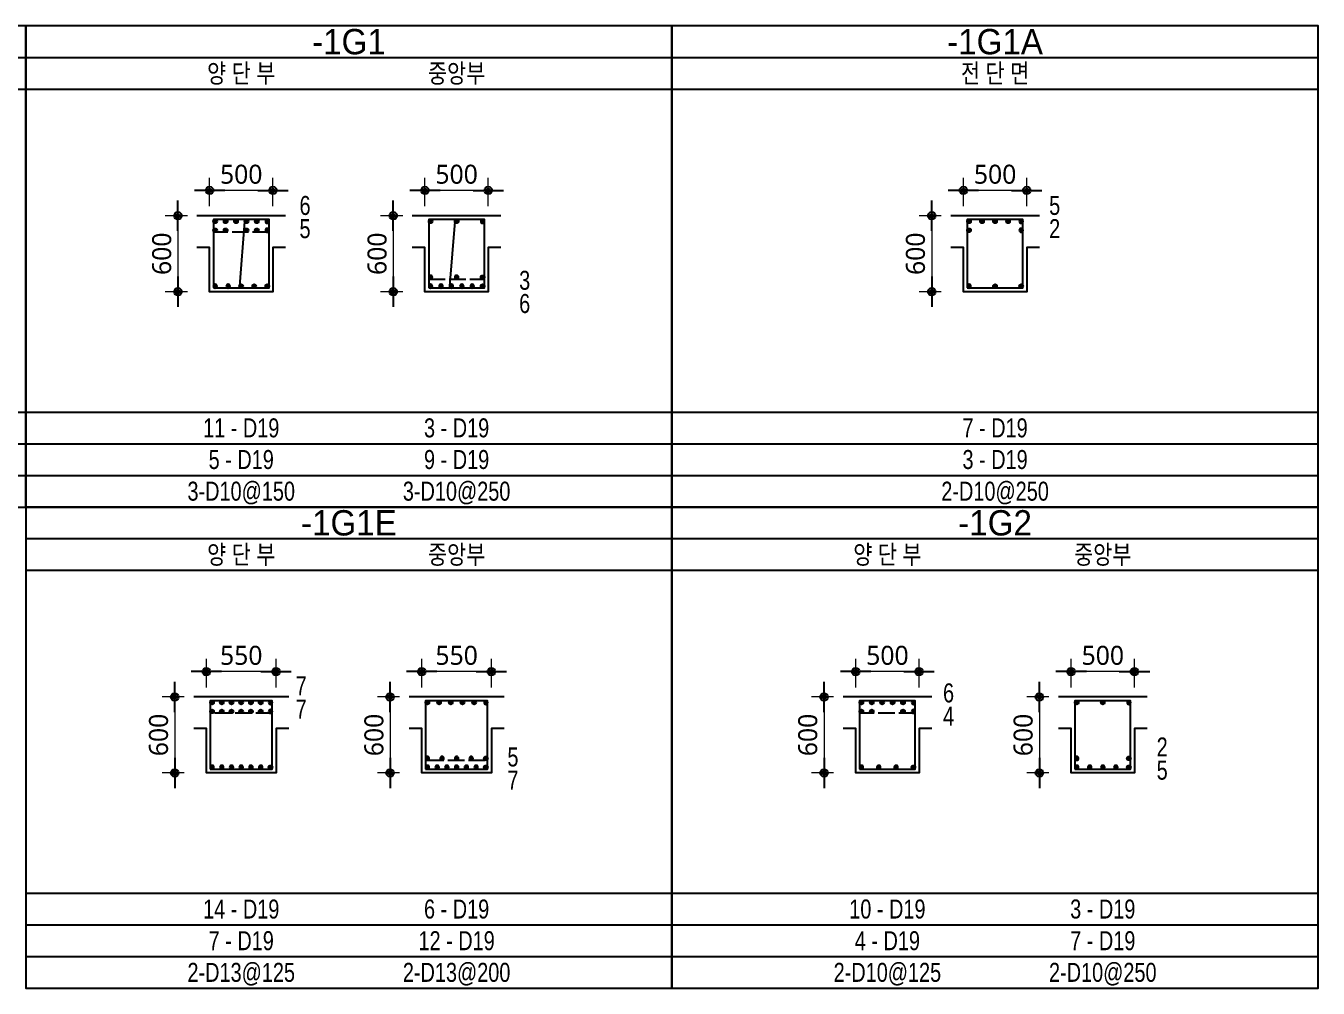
# Model space of a CAD drawing. Header units: millimetres. Extents: x 350420 to 672135, y -312840 to -44390.
# Drawn here: x 570590 to 580790, y -102150 to -94550 of the extents above; entities that cross this region are included whole.
import ezdxf
from ezdxf.enums import TextEntityAlignment as Align

# ---------------------------------------------------------------- set-up
doc = ezdxf.new("R2010")
doc.units = ezdxf.units.MM
doc.header["$LTSCALE"] = 65
doc.linetypes.add('HID', pattern=[2.5, 2, -0.5])
doc.layers.get('Defpoints').update_dxf_attribs({"color": 145})
for name, color, linetype in [('BAR', 2, 'Continuous'), ('BAR1', 3, 'Continuous'), ('BAR2', 3, 'HID'), ('BARR', 1, 'Continuous'), ('DIM', 7, 'Continuous'), ('LINE', 7, 'Continuous'), ('보', 4, 'Continuous')]:
    doc.layers.add(name, color=color, linetype=linetype)
doc.layers.add('TEXT', color=3, linetype='Continuous', lineweight=9)
doc.styles.add('돋음', font='Dotum.ttf')
doc.styles.add('맑은고딕', font='malgun.ttf')
doc.dimstyles.new('DIM_30', dxfattribs={"dimscale": 30, "dimtxt": 3, "dimasz": 1.2, "dimexe": 2, "dimexo": 1.5, "dimgap": 1, "dimtad": 1, "dimdec": 0, "dimdsep": 46, "dimtxsty": '맑은고딕', "dimblk1": 'DIMDOT', "dimblk2": 'DIMDOT', "dimsah": 1, "dimcen": 1, "dimdle": 2, "dimclrd": 7, "dimclre": 7, "dimclrt": 3, "dimadec": 0, "dimazin": 0, "dimtfac": 1, "dimtdec": 0, "dimtix": 1, "dimtmove": 2, "dimatfit": 3, "dimldrblk": 'DIMDOT', "dimfxl": 0, "dimtolj": 1, "dimarcsym": 0})

# ---------------------------------------------------------------- blocks, each defined once
blk = doc.blocks.new('BAR')
at = {"layer": 'BARR'}
h = blk.add_hatch(color=256, dxfattribs=at)
edge = h.paths.add_edge_path()
edge.add_arc((0, 0), 15, 0, 360)
blk.add_circle((0, 0), 15, dxfattribs=at)
blk = doc.blocks.new('DIMDOT')
at = {"layer": 'DIM', "linetype": 'Continuous'}
blk.add_line((-2, 0), (2, 0), dxfattribs=at)
for radius in [0.5, 0.25]:
    blk.add_circle((0, 0), radius, dxfattribs=at)
blk = doc.blocks.new('*D221')
at = {"layer": 'Defpoints', "color": 0, "transparency": 16777216}
for p in [(54909, -48402), (54909, -48602), (55509, -48602)]:
    blk.add_point(p, dxfattribs=at)
at = {"layer": 'DIM', "color": 7, "lineweight": -2, "transparency": 16777216}
for p, q in [((54909, -48527), (54909, -48302)), ((55509, -48527), (55509, -48302)), ((55449, -48402), (54969, -48402))]:
    blk.add_line(p, q, dxfattribs=at)
at = {"layer": 'DIM', "color": 7, "lineweight": -2, "transparency": 16777216, "xscale": 60, "yscale": 60, "zscale": 60, "rotation": 180}
blk.add_blockref('DIMDOT', (54909, -48402), dxfattribs=at)
at = {"layer": 'DIM', "color": 7, "lineweight": -2, "transparency": 16777216, "xscale": 60, "yscale": 60, "zscale": 60}
blk.add_blockref('DIMDOT', (55509, -48402), dxfattribs=at)
at = {"layer": 'DIM', "color": 3, "transparency": 16777216, "insert": (55209, -48275), "char_height": 150, "attachment_point": 5, "style": '맑은고딕'}
blk.add_mtext('\\A1;600', dxfattribs=at)
blk = doc.blocks.new('*D222')
at = {"layer": 'Defpoints', "color": 0, "transparency": 16777216}
for p in [(54809, -48602), (54659, -49402), (54809, -49402)]:
    blk.add_point(p, dxfattribs=at)
at = {"layer": 'DIM', "color": 7, "lineweight": -2, "transparency": 16777216}
for p, q in [((54734, -48602), (54559, -48602)), ((54659, -48662), (54659, -49342)), ((54734, -49402), (54559, -49402))]:
    blk.add_line(p, q, dxfattribs=at)
at = {"layer": 'DIM', "color": 7, "lineweight": -2, "transparency": 16777216, "xscale": 60, "yscale": 60, "zscale": 60}
for p, rotation in [((54659, -48602), 90), ((54659, -49402), 270)]:
    blk.add_blockref('DIMDOT', p, dxfattribs=dict(at, rotation=rotation))
at = {"layer": 'DIM', "color": 3, "transparency": 16777216, "insert": (54532, -49002), "char_height": 150, "attachment_point": 5, "rotation": 90, "style": '맑은고딕'}
blk.add_mtext('\\A1;800', dxfattribs=at)
blk = doc.blocks.new('*D223')
at = {"layer": 'Defpoints', "color": 0, "transparency": 16777216}
for p in [(56609, -48402), (56609, -48602), (57209, -48602)]:
    blk.add_point(p, dxfattribs=at)
at = {"layer": 'DIM', "color": 7, "lineweight": -2, "transparency": 16777216}
for p, q in [((56609, -48527), (56609, -48302)), ((57209, -48527), (57209, -48302)), ((57149, -48402), (56669, -48402))]:
    blk.add_line(p, q, dxfattribs=at)
at = {"layer": 'DIM', "color": 7, "lineweight": -2, "transparency": 16777216, "xscale": 60, "yscale": 60, "zscale": 60, "rotation": 180}
blk.add_blockref('DIMDOT', (56609, -48402), dxfattribs=at)
at = {"layer": 'DIM', "color": 7, "lineweight": -2, "transparency": 16777216, "xscale": 60, "yscale": 60, "zscale": 60}
blk.add_blockref('DIMDOT', (57209, -48402), dxfattribs=at)
at = {"layer": 'DIM', "color": 3, "transparency": 16777216, "insert": (56909, -48275), "char_height": 150, "attachment_point": 5, "style": '맑은고딕'}
blk.add_mtext('\\A1;600', dxfattribs=at)
blk = doc.blocks.new('*D224')
at = {"layer": 'Defpoints', "color": 0, "transparency": 16777216}
for p in [(56509, -48602), (56359, -49402), (56509, -49402)]:
    blk.add_point(p, dxfattribs=at)
at = {"layer": 'DIM', "color": 7, "lineweight": -2, "transparency": 16777216}
for p, q in [((56434, -48602), (56259, -48602)), ((56359, -48662), (56359, -49342)), ((56434, -49402), (56259, -49402))]:
    blk.add_line(p, q, dxfattribs=at)
at = {"layer": 'DIM', "color": 7, "lineweight": -2, "transparency": 16777216, "xscale": 60, "yscale": 60, "zscale": 60}
for p, rotation in [((56359, -48602), 90), ((56359, -49402), 270)]:
    blk.add_blockref('DIMDOT', p, dxfattribs=dict(at, rotation=rotation))
at = {"layer": 'DIM', "color": 3, "transparency": 16777216, "insert": (56232, -49002), "char_height": 150, "attachment_point": 5, "rotation": 90, "style": '맑은고딕'}
blk.add_mtext('\\A1;800', dxfattribs=at)
blk = doc.blocks.new('*D225')
at = {"layer": 'Defpoints', "color": 0, "transparency": 16777216}
for p in [(58309, -48402), (58309, -48602), (58909, -48602)]:
    blk.add_point(p, dxfattribs=at)
at = {"layer": 'DIM', "color": 7, "lineweight": -2, "transparency": 16777216}
for p, q in [((58309, -48527), (58309, -48302)), ((58909, -48527), (58909, -48302)), ((58849, -48402), (58369, -48402))]:
    blk.add_line(p, q, dxfattribs=at)
at = {"layer": 'DIM', "color": 7, "lineweight": -2, "transparency": 16777216, "xscale": 60, "yscale": 60, "zscale": 60, "rotation": 180}
blk.add_blockref('DIMDOT', (58309, -48402), dxfattribs=at)
at = {"layer": 'DIM', "color": 7, "lineweight": -2, "transparency": 16777216, "xscale": 60, "yscale": 60, "zscale": 60}
blk.add_blockref('DIMDOT', (58909, -48402), dxfattribs=at)
at = {"layer": 'DIM', "color": 3, "transparency": 16777216, "insert": (58609, -48275), "char_height": 150, "attachment_point": 5, "style": '맑은고딕'}
blk.add_mtext('\\A1;600', dxfattribs=at)
blk = doc.blocks.new('*D226')
at = {"layer": 'Defpoints', "color": 0, "transparency": 16777216}
for p in [(58209, -48602), (58059, -49402), (58209, -49402)]:
    blk.add_point(p, dxfattribs=at)
at = {"layer": 'DIM', "color": 7, "lineweight": -2, "transparency": 16777216}
for p, q in [((58134, -48602), (57959, -48602)), ((58059, -48662), (58059, -49342)), ((58134, -49402), (57959, -49402))]:
    blk.add_line(p, q, dxfattribs=at)
at = {"layer": 'DIM', "color": 7, "lineweight": -2, "transparency": 16777216, "xscale": 60, "yscale": 60, "zscale": 60}
for p, rotation in [((58059, -48602), 90), ((58059, -49402), 270)]:
    blk.add_blockref('DIMDOT', p, dxfattribs=dict(at, rotation=rotation))
at = {"layer": 'DIM', "color": 3, "transparency": 16777216, "insert": (57932, -49002), "char_height": 150, "attachment_point": 5, "rotation": 90, "style": '맑은고딕'}
blk.add_mtext('\\A1;800', dxfattribs=at)
blk = doc.blocks.new('*D247')
at = {"layer": 'Defpoints', "color": 0, "transparency": 16777216}
for p in [(64390, -48502), (64390, -48702), (64890, -48702)]:
    blk.add_point(p, dxfattribs=at)
at = {"layer": 'DIM', "color": 7, "lineweight": -2, "transparency": 16777216}
for p, q in [((64390, -48627), (64390, -48402)), ((64890, -48627), (64890, -48402)), ((64830, -48502), (64450, -48502))]:
    blk.add_line(p, q, dxfattribs=at)
at = {"layer": 'DIM', "color": 7, "lineweight": -2, "transparency": 16777216, "xscale": 60, "yscale": 60, "zscale": 60, "rotation": 180}
blk.add_blockref('DIMDOT', (64390, -48502), dxfattribs=at)
at = {"layer": 'DIM', "color": 7, "lineweight": -2, "transparency": 16777216, "xscale": 60, "yscale": 60, "zscale": 60}
blk.add_blockref('DIMDOT', (64890, -48502), dxfattribs=at)
at = {"layer": 'DIM', "color": 3, "transparency": 16777216, "insert": (64640, -48375), "char_height": 150, "attachment_point": 5, "style": '맑은고딕'}
blk.add_mtext('\\A1;500', dxfattribs=at)
blk = doc.blocks.new('*D248')
at = {"layer": 'Defpoints', "color": 0, "transparency": 16777216}
for p in [(64290, -48702), (64140, -49302), (64290, -49302)]:
    blk.add_point(p, dxfattribs=at)
at = {"layer": 'DIM', "color": 7, "lineweight": -2, "transparency": 16777216}
for p, q in [((64215, -48702), (64040, -48702)), ((64140, -48762), (64140, -49242)), ((64215, -49302), (64040, -49302))]:
    blk.add_line(p, q, dxfattribs=at)
at = {"layer": 'DIM', "color": 7, "lineweight": -2, "transparency": 16777216, "xscale": 60, "yscale": 60, "zscale": 60}
for p, rotation in [((64140, -48702), 90), ((64140, -49302), 270)]:
    blk.add_blockref('DIMDOT', p, dxfattribs=dict(at, rotation=rotation))
at = {"layer": 'DIM', "color": 3, "transparency": 16777216, "insert": (64013, -49002), "char_height": 150, "attachment_point": 5, "rotation": 90, "style": '맑은고딕'}
blk.add_mtext('\\A1;600', dxfattribs=at)
blk = doc.blocks.new('*D249')
at = {"layer": 'Defpoints', "color": 0, "transparency": 16777216}
for p in [(66090, -48502), (66090, -48702), (66590, -48702)]:
    blk.add_point(p, dxfattribs=at)
at = {"layer": 'DIM', "color": 7, "lineweight": -2, "transparency": 16777216}
for p, q in [((66090, -48627), (66090, -48402)), ((66590, -48627), (66590, -48402)), ((66530, -48502), (66150, -48502))]:
    blk.add_line(p, q, dxfattribs=at)
at = {"layer": 'DIM', "color": 7, "lineweight": -2, "transparency": 16777216, "xscale": 60, "yscale": 60, "zscale": 60, "rotation": 180}
blk.add_blockref('DIMDOT', (66090, -48502), dxfattribs=at)
at = {"layer": 'DIM', "color": 7, "lineweight": -2, "transparency": 16777216, "xscale": 60, "yscale": 60, "zscale": 60}
blk.add_blockref('DIMDOT', (66590, -48502), dxfattribs=at)
at = {"layer": 'DIM', "color": 3, "transparency": 16777216, "insert": (66340, -48375), "char_height": 150, "attachment_point": 5, "style": '맑은고딕'}
blk.add_mtext('\\A1;500', dxfattribs=at)
blk = doc.blocks.new('*D250')
at = {"layer": 'Defpoints', "color": 0, "transparency": 16777216}
for p in [(65990, -48702), (65840, -49302), (65990, -49302)]:
    blk.add_point(p, dxfattribs=at)
at = {"layer": 'DIM', "color": 7, "lineweight": -2, "transparency": 16777216}
for p, q in [((65915, -48702), (65740, -48702)), ((65840, -48762), (65840, -49242)), ((65915, -49302), (65740, -49302))]:
    blk.add_line(p, q, dxfattribs=at)
at = {"layer": 'DIM', "color": 7, "lineweight": -2, "transparency": 16777216, "xscale": 60, "yscale": 60, "zscale": 60}
for p, rotation in [((65840, -48702), 90), ((65840, -49302), 270)]:
    blk.add_blockref('DIMDOT', p, dxfattribs=dict(at, rotation=rotation))
at = {"layer": 'DIM', "color": 3, "transparency": 16777216, "insert": (65713, -49002), "char_height": 150, "attachment_point": 5, "rotation": 90, "style": '맑은고딕'}
blk.add_mtext('\\A1;600', dxfattribs=at)
blk = doc.blocks.new('*D251')
at = {"layer": 'Defpoints', "color": 0, "transparency": 16777216}
for p in [(73475, -48502), (73475, -48702), (73975, -48702)]:
    blk.add_point(p, dxfattribs=at)
at = {"layer": 'DIM', "color": 7, "lineweight": -2, "transparency": 16777216}
for p, q in [((73475, -48627), (73475, -48402)), ((73975, -48627), (73975, -48402)), ((73915, -48502), (73535, -48502))]:
    blk.add_line(p, q, dxfattribs=at)
at = {"layer": 'DIM', "color": 7, "lineweight": -2, "transparency": 16777216, "xscale": 60, "yscale": 60, "zscale": 60, "rotation": 180}
blk.add_blockref('DIMDOT', (73475, -48502), dxfattribs=at)
at = {"layer": 'DIM', "color": 7, "lineweight": -2, "transparency": 16777216, "xscale": 60, "yscale": 60, "zscale": 60}
blk.add_blockref('DIMDOT', (73975, -48502), dxfattribs=at)
at = {"layer": 'DIM', "color": 3, "transparency": 16777216, "insert": (73725, -48375), "char_height": 150, "attachment_point": 5, "style": '맑은고딕'}
blk.add_mtext('\\A1;500', dxfattribs=at)
blk = doc.blocks.new('*D252')
at = {"layer": 'Defpoints', "color": 0, "transparency": 16777216}
for p in [(73375, -48702), (73225, -49302), (73375, -49302)]:
    blk.add_point(p, dxfattribs=at)
at = {"layer": 'DIM', "color": 7, "lineweight": -2, "transparency": 16777216}
for p, q in [((73300, -48702), (73125, -48702)), ((73225, -48762), (73225, -49242)), ((73300, -49302), (73125, -49302))]:
    blk.add_line(p, q, dxfattribs=at)
at = {"layer": 'DIM', "color": 7, "lineweight": -2, "transparency": 16777216, "xscale": 60, "yscale": 60, "zscale": 60}
for p, rotation in [((73225, -48702), 90), ((73225, -49302), 270)]:
    blk.add_blockref('DIMDOT', p, dxfattribs=dict(at, rotation=rotation))
at = {"layer": 'DIM', "color": 3, "transparency": 16777216, "insert": (73097, -49002), "char_height": 150, "attachment_point": 5, "rotation": 90, "style": '맑은고딕'}
blk.add_mtext('\\A1;600', dxfattribs=at)
blk = doc.blocks.new('*D253')
at = {"layer": 'Defpoints', "color": 0, "transparency": 16777216}
for p in [(64365, -55177), (64365, -55377), (64915, -55377)]:
    blk.add_point(p, dxfattribs=at)
at = {"layer": 'DIM', "color": 7, "lineweight": -2, "transparency": 16777216}
for p, q in [((64365, -55302), (64365, -55077)), ((64915, -55302), (64915, -55077)), ((64855, -55177), (64425, -55177))]:
    blk.add_line(p, q, dxfattribs=at)
at = {"layer": 'DIM', "color": 7, "lineweight": -2, "transparency": 16777216, "xscale": 60, "yscale": 60, "zscale": 60, "rotation": 180}
blk.add_blockref('DIMDOT', (64365, -55177), dxfattribs=at)
at = {"layer": 'DIM', "color": 7, "lineweight": -2, "transparency": 16777216, "xscale": 60, "yscale": 60, "zscale": 60}
blk.add_blockref('DIMDOT', (64915, -55177), dxfattribs=at)
at = {"layer": 'DIM', "color": 3, "transparency": 16777216, "insert": (64640, -55049), "char_height": 150, "attachment_point": 5, "style": '맑은고딕'}
blk.add_mtext('\\A1;550', dxfattribs=at)
blk = doc.blocks.new('*D254')
at = {"layer": 'Defpoints', "color": 0, "transparency": 16777216}
for p in [(64265, -55377), (64115, -55977), (64265, -55977)]:
    blk.add_point(p, dxfattribs=at)
at = {"layer": 'DIM', "color": 7, "lineweight": -2, "transparency": 16777216}
for p, q in [((64190, -55377), (64015, -55377)), ((64115, -55437), (64115, -55917)), ((64190, -55977), (64015, -55977))]:
    blk.add_line(p, q, dxfattribs=at)
at = {"layer": 'DIM', "color": 7, "lineweight": -2, "transparency": 16777216, "xscale": 60, "yscale": 60, "zscale": 60}
for p, rotation in [((64115, -55377), 90), ((64115, -55977), 270)]:
    blk.add_blockref('DIMDOT', p, dxfattribs=dict(at, rotation=rotation))
at = {"layer": 'DIM', "color": 3, "transparency": 16777216, "insert": (63988, -55677), "char_height": 150, "attachment_point": 5, "rotation": 90, "style": '맑은고딕'}
blk.add_mtext('\\A1;600', dxfattribs=at)
blk = doc.blocks.new('*D255')
at = {"layer": 'Defpoints', "color": 0, "transparency": 16777216}
for p in [(66065, -55177), (66065, -55377), (66615, -55377)]:
    blk.add_point(p, dxfattribs=at)
at = {"layer": 'DIM', "color": 7, "lineweight": -2, "transparency": 16777216}
for p, q in [((66065, -55302), (66065, -55077)), ((66615, -55302), (66615, -55077)), ((66555, -55177), (66125, -55177))]:
    blk.add_line(p, q, dxfattribs=at)
at = {"layer": 'DIM', "color": 7, "lineweight": -2, "transparency": 16777216, "xscale": 60, "yscale": 60, "zscale": 60, "rotation": 180}
blk.add_blockref('DIMDOT', (66065, -55177), dxfattribs=at)
at = {"layer": 'DIM', "color": 7, "lineweight": -2, "transparency": 16777216, "xscale": 60, "yscale": 60, "zscale": 60}
blk.add_blockref('DIMDOT', (66615, -55177), dxfattribs=at)
at = {"layer": 'DIM', "color": 3, "transparency": 16777216, "insert": (66340, -55049), "char_height": 150, "attachment_point": 5, "style": '맑은고딕'}
blk.add_mtext('\\A1;550', dxfattribs=at)
blk = doc.blocks.new('*D256')
at = {"layer": 'Defpoints', "color": 0, "transparency": 16777216}
for p in [(65965, -55377), (65815, -55977), (65965, -55977)]:
    blk.add_point(p, dxfattribs=at)
at = {"layer": 'DIM', "color": 7, "lineweight": -2, "transparency": 16777216}
for p, q in [((65890, -55377), (65715, -55377)), ((65815, -55437), (65815, -55917)), ((65890, -55977), (65715, -55977))]:
    blk.add_line(p, q, dxfattribs=at)
at = {"layer": 'DIM', "color": 7, "lineweight": -2, "transparency": 16777216, "xscale": 60, "yscale": 60, "zscale": 60}
for p, rotation in [((65815, -55377), 90), ((65815, -55977), 270)]:
    blk.add_blockref('DIMDOT', p, dxfattribs=dict(at, rotation=rotation))
at = {"layer": 'DIM', "color": 3, "transparency": 16777216, "insert": (65688, -55677), "char_height": 150, "attachment_point": 5, "rotation": 90, "style": '맑은고딕'}
blk.add_mtext('\\A1;600', dxfattribs=at)
blk = doc.blocks.new('*D257')
at = {"layer": 'Defpoints', "color": 0, "transparency": 16777216}
for p in [(72625, -55177), (72625, -55377), (73125, -55377)]:
    blk.add_point(p, dxfattribs=at)
at = {"layer": 'DIM', "color": 7, "lineweight": -2, "transparency": 16777216}
for p, q in [((72625, -55302), (72625, -55077)), ((73125, -55302), (73125, -55077)), ((73065, -55177), (72685, -55177))]:
    blk.add_line(p, q, dxfattribs=at)
at = {"layer": 'DIM', "color": 7, "lineweight": -2, "transparency": 16777216, "xscale": 60, "yscale": 60, "zscale": 60, "rotation": 180}
blk.add_blockref('DIMDOT', (72625, -55177), dxfattribs=at)
at = {"layer": 'DIM', "color": 7, "lineweight": -2, "transparency": 16777216, "xscale": 60, "yscale": 60, "zscale": 60}
blk.add_blockref('DIMDOT', (73125, -55177), dxfattribs=at)
at = {"layer": 'DIM', "color": 3, "transparency": 16777216, "insert": (72875, -55049), "char_height": 150, "attachment_point": 5, "style": '맑은고딕'}
blk.add_mtext('\\A1;500', dxfattribs=at)
blk = doc.blocks.new('*D258')
at = {"layer": 'Defpoints', "color": 0, "transparency": 16777216}
for p in [(72525, -55377), (72375, -55977), (72525, -55977)]:
    blk.add_point(p, dxfattribs=at)
at = {"layer": 'DIM', "color": 7, "lineweight": -2, "transparency": 16777216}
for p, q in [((72450, -55377), (72275, -55377)), ((72375, -55437), (72375, -55917)), ((72450, -55977), (72275, -55977))]:
    blk.add_line(p, q, dxfattribs=at)
at = {"layer": 'DIM', "color": 7, "lineweight": -2, "transparency": 16777216, "xscale": 60, "yscale": 60, "zscale": 60}
for p, rotation in [((72375, -55377), 90), ((72375, -55977), 270)]:
    blk.add_blockref('DIMDOT', p, dxfattribs=dict(at, rotation=rotation))
at = {"layer": 'DIM', "color": 3, "transparency": 16777216, "insert": (72247, -55677), "char_height": 150, "attachment_point": 5, "rotation": 90, "style": '맑은고딕'}
blk.add_mtext('\\A1;600', dxfattribs=at)
blk = doc.blocks.new('*D265')
at = {"layer": 'Defpoints', "color": 0, "transparency": 16777216}
for p in [(74325, -55177), (74325, -55377), (74825, -55377)]:
    blk.add_point(p, dxfattribs=at)
at = {"layer": 'DIM', "color": 7, "lineweight": -2, "transparency": 16777216}
for p, q in [((74325, -55302), (74325, -55077)), ((74825, -55302), (74825, -55077)), ((74765, -55177), (74385, -55177))]:
    blk.add_line(p, q, dxfattribs=at)
at = {"layer": 'DIM', "color": 7, "lineweight": -2, "transparency": 16777216, "xscale": 60, "yscale": 60, "zscale": 60, "rotation": 180}
blk.add_blockref('DIMDOT', (74325, -55177), dxfattribs=at)
at = {"layer": 'DIM', "color": 7, "lineweight": -2, "transparency": 16777216, "xscale": 60, "yscale": 60, "zscale": 60}
blk.add_blockref('DIMDOT', (74825, -55177), dxfattribs=at)
at = {"layer": 'DIM', "color": 3, "transparency": 16777216, "insert": (74575, -55049), "char_height": 150, "attachment_point": 5, "style": '맑은고딕'}
blk.add_mtext('\\A1;500', dxfattribs=at)
blk = doc.blocks.new('*D266')
at = {"layer": 'Defpoints', "color": 0, "transparency": 16777216}
for p in [(74225, -55377), (74075, -55977), (74225, -55977)]:
    blk.add_point(p, dxfattribs=at)
at = {"layer": 'DIM', "color": 7, "lineweight": -2, "transparency": 16777216}
for p, q in [((74150, -55377), (73975, -55377)), ((74075, -55437), (74075, -55917)), ((74150, -55977), (73975, -55977))]:
    blk.add_line(p, q, dxfattribs=at)
at = {"layer": 'DIM', "color": 7, "lineweight": -2, "transparency": 16777216, "xscale": 60, "yscale": 60, "zscale": 60}
for p, rotation in [((74075, -55377), 90), ((74075, -55977), 270)]:
    blk.add_blockref('DIMDOT', p, dxfattribs=dict(at, rotation=rotation))
at = {"layer": 'DIM', "color": 3, "transparency": 16777216, "insert": (73947, -55677), "char_height": 150, "attachment_point": 5, "rotation": 90, "style": '맑은고딕'}
blk.add_mtext('\\A1;600', dxfattribs=at)
blk = doc.blocks.new('1GB2')
at = {"layer": 'BAR1'}
for points in [[(580, 1630), (1120, 1630), (1120, 2370), (580, 2370)], [(2280, 1630), (2820, 1630), (2820, 2370), (2280, 2370)], [(3980, 1630), (4520, 1630), (4520, 2370), (3980, 2370)]]:
    blk.add_lwpolyline(points, close=True, dxfattribs=at)
at = {"layer": 'BAR2'}
blk.add_line((580, 2271), (1120, 2271), dxfattribs=at)
at = {"layer": 'LINE', "color": 4}
for p, q in [((0, 3550), (5100, 3550)), ((0, 500), (5100, 500)), ((0, 250), (5100, 250))]:
    blk.add_line(p, q, dxfattribs=at)
at = {"layer": 'LINE'}
for p, q in [((0, 3300), (5100, 3300)), ((0, 750), (5100, 750))]:
    blk.add_line(p, q, dxfattribs=at)
blk.add_lwpolyline([(0, 3800), (0, 0), (5100, 0), (5100, 3800)], close=True, dxfattribs=at)
at = {"layer": '보'}
for p, q in [((1250, 2400), (450, 2400)), ((2950, 2400), (2150, 2400)), ((4650, 2400), (3850, 2400))]:
    blk.add_line(p, q, dxfattribs=at)
for points in [[(1250, 2150), (1150, 2150), (1150, 1600), (550, 1600), (550, 2150), (450, 2150)], [(2950, 2150), (2850, 2150), (2850, 1600), (2250, 1600), (2250, 2150), (2150, 2150)], [(4650, 2150), (4550, 2150), (4550, 1600), (3950, 1600), (3950, 2150), (3850, 2150)]]:
    blk.add_lwpolyline(points, dxfattribs=at)
at = {"layer": 'BAR'}
for p in [(594.5, 2355.5), (679.7, 2355.5), (764.8, 2355.5), (850, 2355.5), (935.2, 2355.5), (1020.3, 2355.5), (2294.5, 2355.5), (2550, 2355.5), (3994.5, 2355.5), (4079.7, 2355.5), (4164.8, 2355.5), (4250, 2355.5), (4335.2, 2355.5), (4420.3, 2355.5), (594.5, 2285.5), (679.7, 2285.5), (850, 2285.5), (1020.3, 2285.5)]:
    blk.add_blockref('BAR', p, dxfattribs=at)
at = {"layer": 'BAR', "xscale": -1}
for p in [(1105.5, 2355.5), (2805.5, 2355.5), (4505.5, 2355.5), (1105.5, 2285.5)]:
    blk.add_blockref('BAR', p, dxfattribs=at)
at = {"layer": 'BAR', "xscale": -1, "rotation": 180}
for p in [(594.5, 1644.5), (2294.5, 1714.5), (2294.5, 1644.5), (3994.5, 1644.5)]:
    blk.add_blockref('BAR', p, dxfattribs=at)
at = {"layer": 'BAR', "rotation": 180.0000000000014}
for p in [(850, 1644.5), (1105.5, 1644.5), (2396.7, 1644.5), (2498.9, 1644.5), (2601.1, 1644.5), (2703.3, 1644.5), (2805.5, 1714.5), (2805.5, 1644.5), (4079.7, 1644.5), (4164.8, 1644.5), (4250, 1644.5), (4335.2, 1644.5), (4420.3, 1644.5), (4505.5, 1644.5)]:
    blk.add_blockref('BAR', p, dxfattribs=at)
at = {"layer": 'TEXT', "color": 6, "style": '돋음'}
blk.add_text('1GB2', height=200, dxfattribs=at).set_placement((2504.9, 3675), align=Align.MIDDLE_CENTER)
at = {"layer": 'TEXT', "style": '돋음', "width": 0.8}
for s, p in [('내단부', (850, 3425)), ('중앙부', (2550, 3425)), ('외단부', (4250, 3425)), ('12 - D22', (850, 625)), ('3 - D22', (2550, 625)), ('7 - D22', (4250, 625)), ('3 - D22', (850, 375)), ('8 - D22', (2550, 375)), ('7 - D22', (4250, 375)), ('2-D13@150', (850, 125)), ('2-D13@250', (2550, 125)), ('2-D13@150', (4250, 125))]:
    blk.add_text(s, height=150, dxfattribs=at).set_placement(p, align=Align.MIDDLE_CENTER)
at = {"layer": 'TEXT', "color": 1, "style": '돋음', "width": 0.8}
for s, p in [('7', (1352.9, 2454.9)), ('5', (1352.9, 2271.6)), ('2', (3039.8, 1800.4)), ('6', (3039.8, 1617))]:
    blk.add_text(s, height=150, dxfattribs=at).set_placement(p, align=Align.MIDDLE_CENTER)
at = {"layer": 'DIM'}
for base, p1, p2, angle, picture, middle in [((550, 2600), (1150, 2400), (550, 2400), 180, '*D221', (850, 2727.5)), ((2250, 2600), (2850, 2400), (2250, 2400), 180, '*D223', (2550, 2727.5)), ((3950, 2600), (4550, 2400), (3950, 2400), 180, '*D225', (4250, 2727.5)), ((300, 1600), (450, 2400), (450, 1600), 270, '*D222', (172.5, 2000)), ((2000, 1600), (2150, 2400), (2150, 1600), 270, '*D224', (1872.5, 2000)), ((3700, 1600), (3850, 2400), (3850, 1600), 270, '*D226', (3572.5, 2000))]:
    dim = blk.add_linear_dim(base=base, p1=p1, p2=p2, angle=angle, dimstyle='DIM_30', override={"dimscale": 50}, dxfattribs=at)
    dim.commit()
    dim.dimension.update_dxf_attribs({"geometry": picture, "text_midpoint": middle, "insert": (-54359.4, 51002.1)})
blk = doc.blocks.new('-1G1')
at = {"layer": 'BAR1'}
for p, q in [((1726.6, 2255.5), (1685.5, 1744.5)), ((3385.5, 2255.5), (3344.4, 1744.5))]:
    blk.add_line(p, q, dxfattribs=at)
for points in [[(1480, 1730), (1920, 1730), (1920, 2270), (1480, 2270)], [(3180, 1730), (3620, 1730), (3620, 2270), (3180, 2270)]]:
    blk.add_lwpolyline(points, close=True, dxfattribs=at)
at = {"layer": 'BAR2'}
for p, q in [((1920, 2171), (1480, 2171)), ((3180, 1800), (3620, 1800))]:
    blk.add_line(p, q, dxfattribs=at)
at = {"layer": 'LINE', "color": 4}
for p, q in [((0, 3550), (5100, 3550)), ((0, 500), (5100, 500)), ((0, 250), (5100, 250))]:
    blk.add_line(p, q, dxfattribs=at)
at = {"layer": 'LINE'}
for p, q in [((0, 3300), (5100, 3300)), ((0, 750), (5100, 750))]:
    blk.add_line(p, q, dxfattribs=at)
blk.add_lwpolyline([(0, 3800), (0, 0), (5100, 0), (5100, 3800)], close=True, dxfattribs=at)
at = {"layer": '보'}
for p, q in [((2050, 2300), (1350, 2300)), ((3750, 2300), (3050, 2300))]:
    blk.add_line(p, q, dxfattribs=at)
for points in [[(2050, 2050), (1950, 2050), (1950, 1700), (1450, 1700), (1450, 2050), (1350, 2050)], [(3750, 2050), (3650, 2050), (3650, 1700), (3150, 1700), (3150, 2050), (3050, 2050)]]:
    blk.add_lwpolyline(points, dxfattribs=at)
at = {"layer": 'BAR'}
for p in [(1494.5, 2255.5), (1576.7, 2255.5), (1658.9, 2255.5), (1741.1, 2255.5), (1823.3, 2255.5), (3194.5, 2255.5), (3400, 2255.5), (1494.5, 2185.5), (1576.7, 2185.5), (1741.1, 2185.5), (1823.3, 2185.5)]:
    blk.add_blockref('BAR', p, dxfattribs=at)
at = {"layer": 'BAR', "xscale": -1}
for p in [(1905.5, 2255.5), (3605.5, 2255.5), (1905.5, 2185.5)]:
    blk.add_blockref('BAR', p, dxfattribs=at)
at = {"layer": 'BAR', "xscale": -1, "rotation": 180}
for p in [(1494.5, 1744.5), (1597.2, 1744.5), (3194.5, 1814.5), (3194.5, 1744.5), (3276.7, 1744.5), (3358.9, 1744.5), (3400, 1814.5), (3441.1, 1744.5), (3523.3, 1744.5)]:
    blk.add_blockref('BAR', p, dxfattribs=at)
at = {"layer": 'BAR', "rotation": 180.0000000000014}
for p in [(1700, 1744.5), (1802.7, 1744.5), (1905.5, 1744.5), (3605.5, 1814.5), (3605.5, 1744.5)]:
    blk.add_blockref('BAR', p, dxfattribs=at)
at = {"layer": 'TEXT', "color": 6, "style": '돋음'}
blk.add_text('-1G1', height=200, dxfattribs=at).set_placement((2550, 3675), align=Align.MIDDLE_CENTER)
at = {"layer": 'TEXT', "style": '돋음', "width": 0.8}
for s, p in [('양 단 부', (1700, 3425)), ('중앙부', (3400, 3425)), ('11 - D19', (1700, 625)), ('3 - D19', (3400, 625)), ('5 - D19', (1700, 375)), ('9 - D19', (3400, 375)), ('3-D10@150', (1700, 125)), ('3-D10@250', (3400, 125))]:
    blk.add_text(s, height=150, dxfattribs=at).set_placement(p, align=Align.MIDDLE_CENTER)
at = {"layer": 'TEXT', "color": 1, "style": '돋음', "width": 0.8}
for s, p in [('6', (2203.6, 2381.6)), ('5', (2203.6, 2198.2)), ('3', (3937.2, 1790.5)), ('6', (3937.2, 1607.1))]:
    blk.add_text(s, height=150, dxfattribs=at).set_placement(p, align=Align.MIDDLE_CENTER)
at = {"layer": 'DIM'}
for base, p1, p2, angle, picture, middle in [((1450, 2500), (1950, 2300), (1450, 2300), 180, '*D247', (1700, 2627.5)), ((3150, 2500), (3650, 2300), (3150, 2300), 180, '*D249', (3400, 2627.5)), ((1200, 1700), (1350, 2300), (1350, 1700), 270, '*D248', (1072.5, 2000)), ((2900, 1700), (3050, 2300), (3050, 1700), 270, '*D250', (2772.5, 2000))]:
    dim = blk.add_linear_dim(base=base, p1=p1, p2=p2, angle=angle, dimstyle='DIM_30', override={"dimscale": 50}, dxfattribs=at)
    dim.commit()
    dim.dimension.update_dxf_attribs({"geometry": picture, "text_midpoint": middle, "insert": (-62940, 51002.1)})
blk = doc.blocks.new('-1G1A')
at = {"layer": 'BAR1'}
blk.add_lwpolyline([(2330, 1730), (2770, 1730), (2770, 2270), (2330, 2270)], close=True, dxfattribs=at)
at = {"layer": 'LINE', "color": 4}
for p, q in [((0, 3550), (5100, 3550)), ((0, 500), (5100, 500)), ((0, 250), (5100, 250))]:
    blk.add_line(p, q, dxfattribs=at)
at = {"layer": 'LINE'}
for p, q in [((0, 3300), (5100, 3300)), ((0, 750), (5100, 750))]:
    blk.add_line(p, q, dxfattribs=at)
blk.add_lwpolyline([(0, 3800), (0, 0), (5100, 0), (5100, 3800)], close=True, dxfattribs=at)
at = {"layer": '보'}
blk.add_line((2900, 2300), (2200, 2300), dxfattribs=at)
blk.add_lwpolyline([(2900, 2050), (2800, 2050), (2800, 1700), (2300, 1700), (2300, 2050), (2200, 2050)], dxfattribs=at)
at = {"layer": 'BAR'}
for p in [(2344.5, 2255.5), (2447.2, 2255.5), (2550, 2255.5), (2652.7, 2255.5), (2344.5, 2185.5)]:
    blk.add_blockref('BAR', p, dxfattribs=at)
at = {"layer": 'BAR', "xscale": -1}
for p in [(2755.5, 2255.5), (2755.5, 2185.5)]:
    blk.add_blockref('BAR', p, dxfattribs=at)
at = {"layer": 'BAR', "xscale": -1, "rotation": 180}
blk.add_blockref('BAR', (2344.5, 1744.5), dxfattribs=at)
at = {"layer": 'BAR', "rotation": 180.0000000000014}
for p in [(2550, 1744.5), (2755.5, 1744.5)]:
    blk.add_blockref('BAR', p, dxfattribs=at)
at = {"layer": 'TEXT', "color": 6, "style": '돋음'}
blk.add_text('-1G1A', height=200, dxfattribs=at).set_placement((2550, 3675), align=Align.MIDDLE_CENTER)
at = {"layer": 'TEXT', "style": '돋음', "width": 0.8}
for s, p in [('전 단 면', (2550, 3425)), ('7 - D19', (2550, 625)), ('3 - D19', (2550, 375)), ('2-D10@250', (2550, 125))]:
    blk.add_text(s, height=150, dxfattribs=at).set_placement(p, align=Align.MIDDLE_CENTER)
at = {"layer": 'TEXT', "color": 1, "style": '돋음', "width": 0.8}
for s, p in [('5', (3020.4, 2381.8)), ('2', (3020.4, 2198.4))]:
    blk.add_text(s, height=150, dxfattribs=at).set_placement(p, align=Align.MIDDLE_CENTER)
at = {"layer": 'DIM'}
for base, p1, p2, angle, picture, middle in [((2300, 2500), (2800, 2300), (2300, 2300), 180, '*D251', (2550, 2627.5)), ((2050, 1700), (2200, 2300), (2200, 1700), 270, '*D252', (1922.5, 2000))]:
    dim = blk.add_linear_dim(base=base, p1=p1, p2=p2, angle=angle, dimstyle='DIM_30', override={"dimscale": 50}, dxfattribs=at)
    dim.commit()
    dim.dimension.update_dxf_attribs({"geometry": picture, "text_midpoint": middle, "insert": (-71174.7, 51002.1)})
blk = doc.blocks.new('-1G1E')
at = {"layer": 'BAR1'}
for points in [[(1455, 1730), (1945, 1730), (1945, 2270), (1455, 2270)], [(3155, 1730), (3645, 1730), (3645, 2270), (3155, 2270)]]:
    blk.add_lwpolyline(points, close=True, dxfattribs=at)
at = {"layer": 'BAR2'}
for p, q in [((1945, 2171), (1455, 2171)), ((3169.5, 1800), (3630.5, 1800))]:
    blk.add_line(p, q, dxfattribs=at)
at = {"layer": 'LINE', "color": 4}
for p, q in [((0, 3550), (5100, 3550)), ((0, 500), (5100, 500)), ((0, 250), (5100, 250))]:
    blk.add_line(p, q, dxfattribs=at)
at = {"layer": 'LINE'}
for p, q in [((0, 3300), (5100, 3300)), ((0, 750), (5100, 750))]:
    blk.add_line(p, q, dxfattribs=at)
blk.add_lwpolyline([(0, 3800), (0, 0), (5100, 0), (5100, 3800)], close=True, dxfattribs=at)
at = {"layer": '보'}
for p, q in [((2075, 2300), (1325, 2300)), ((3775, 2300), (3025, 2300))]:
    blk.add_line(p, q, dxfattribs=at)
for points in [[(2075, 2050), (1975, 2050), (1975, 1700), (1425, 1700), (1425, 2050), (1325, 2050)], [(3775, 2050), (3675, 2050), (3675, 1700), (3125, 1700), (3125, 2050), (3025, 2050)]]:
    blk.add_lwpolyline(points, dxfattribs=at)
at = {"layer": 'BAR'}
for p in [(1469.5, 2255.5), (1546.3, 2255.5), (1623.2, 2255.5), (1700, 2255.5), (1776.8, 2255.5), (1853.7, 2255.5), (3169.5, 2255.5), (3261.7, 2255.5), (3353.9, 2255.5), (3446.1, 2255.5), (3538.3, 2255.5), (1469.5, 2185.5), (1546.3, 2185.5), (1623.2, 2185.5), (1700, 2185.5), (1776.8, 2185.5), (1853.7, 2185.5)]:
    blk.add_blockref('BAR', p, dxfattribs=at)
at = {"layer": 'BAR', "xscale": -1}
for p in [(1930.5, 2255.5), (3630.5, 2255.5), (1930.5, 2185.5)]:
    blk.add_blockref('BAR', p, dxfattribs=at)
at = {"layer": 'BAR', "xscale": -1, "rotation": 180}
for p in [(1469.5, 1744.5), (1546.3, 1744.5), (1623.2, 1744.5), (1700, 1744.5), (1776.8, 1744.5), (1853.7, 1744.5), (3169.5, 1814.5), (3169.5, 1744.5), (3246.3, 1744.5), (3284.8, 1814.5), (3323.2, 1744.5), (3400, 1814.5), (3400, 1744.5), (3476.8, 1744.5), (3515.3, 1814.5), (3553.7, 1744.5)]:
    blk.add_blockref('BAR', p, dxfattribs=at)
at = {"layer": 'BAR', "rotation": 180.0000000000014}
for p in [(1930.5, 1744.5), (3630.5, 1814.5), (3630.5, 1744.5)]:
    blk.add_blockref('BAR', p, dxfattribs=at)
at = {"layer": 'TEXT', "color": 6, "style": '돋음'}
blk.add_text('-1G1E', height=200, dxfattribs=at).set_placement((2550, 3675), align=Align.MIDDLE_CENTER)
at = {"layer": 'TEXT', "style": '돋음', "width": 0.8}
for s, p in [('양 단 부', (1700, 3425)), ('중앙부', (3400, 3425)), ('14 - D19', (1700, 625)), ('6 - D19', (3400, 625)), ('7 - D19', (1700, 375)), ('12 - D19', (3400, 375)), ('2-D13@125', (1700, 125)), ('2-D13@200', (3400, 125))]:
    blk.add_text(s, height=150, dxfattribs=at).set_placement(p, align=Align.MIDDLE_CENTER)
at = {"layer": 'TEXT', "color": 1, "style": '돋음', "width": 0.8}
for s, p in [('7', (2173.2, 2387.9)), ('7', (2173.2, 2204.6)), ('5', (3844.6, 1825.9)), ('7', (3844.6, 1642.6))]:
    blk.add_text(s, height=150, dxfattribs=at).set_placement(p, align=Align.MIDDLE_CENTER)
at = {"layer": 'DIM'}
for base, p1, p2, angle, picture, middle in [((1425, 2500), (1975, 2300), (1425, 2300), 180, '*D253', (1700, 2627.5)), ((3125, 2500), (3675, 2300), (3125, 2300), 180, '*D255', (3400, 2627.5)), ((1175, 1700), (1325, 2300), (1325, 1700), 270, '*D254', (1047.5, 2000)), ((2875, 1700), (3025, 2300), (3025, 1700), 270, '*D256', (2747.5, 2000))]:
    dim = blk.add_linear_dim(base=base, p1=p1, p2=p2, angle=angle, dimstyle='DIM_30', override={"dimscale": 50}, dxfattribs=at)
    dim.commit()
    dim.dimension.update_dxf_attribs({"geometry": picture, "text_midpoint": middle, "insert": (-62940, 57676.6)})
blk = doc.blocks.new('-1G2')
at = {"layer": 'BAR1'}
for points in [[(1480, 1730), (1920, 1730), (1920, 2270), (1480, 2270)], [(3180, 1730), (3620, 1730), (3620, 2270), (3180, 2270)]]:
    blk.add_lwpolyline(points, close=True, dxfattribs=at)
at = {"layer": 'BAR2'}
blk.add_line((1920, 2171), (1480, 2171), dxfattribs=at)
at = {"layer": 'LINE', "color": 4}
for p, q in [((0, 3550), (5100, 3550)), ((0, 500), (5100, 500)), ((0, 250), (5100, 250))]:
    blk.add_line(p, q, dxfattribs=at)
at = {"layer": 'LINE'}
for p, q in [((0, 3300), (5100, 3300)), ((0, 750), (5100, 750))]:
    blk.add_line(p, q, dxfattribs=at)
blk.add_lwpolyline([(0, 3800), (0, 0), (5100, 0), (5100, 3800)], close=True, dxfattribs=at)
at = {"layer": '보'}
for p, q in [((2050, 2300), (1350, 2300)), ((3750, 2300), (3050, 2300))]:
    blk.add_line(p, q, dxfattribs=at)
for points in [[(2050, 2050), (1950, 2050), (1950, 1700), (1450, 1700), (1450, 2050), (1350, 2050)], [(3750, 2050), (3650, 2050), (3650, 1700), (3150, 1700), (3150, 2050), (3050, 2050)]]:
    blk.add_lwpolyline(points, dxfattribs=at)
at = {"layer": 'BAR'}
for p in [(1494.5, 2255.5), (1576.7, 2255.5), (1658.9, 2255.5), (1741.1, 2255.5), (1823.3, 2255.5), (3194.5, 2255.5), (3400, 2255.5), (1494.5, 2185.5), (1576.7, 2185.5), (1823.3, 2185.5)]:
    blk.add_blockref('BAR', p, dxfattribs=at)
at = {"layer": 'BAR', "xscale": -1}
for p in [(1905.5, 2255.5), (3605.5, 2255.5), (1905.5, 2185.5)]:
    blk.add_blockref('BAR', p, dxfattribs=at)
at = {"layer": 'BAR', "xscale": -1, "rotation": 180}
for p in [(1494.5, 1744.5), (1631.5, 1744.5), (1768.5, 1744.5), (3194.5, 1814.5), (3194.5, 1744.5), (3297.2, 1744.5), (3400, 1744.5), (3502.7, 1744.5)]:
    blk.add_blockref('BAR', p, dxfattribs=at)
at = {"layer": 'BAR', "rotation": 180.0000000000014}
for p in [(1905.5, 1744.5), (3605.5, 1814.5), (3605.5, 1744.5)]:
    blk.add_blockref('BAR', p, dxfattribs=at)
at = {"layer": 'TEXT', "color": 6, "style": '돋음'}
blk.add_text('-1G2', height=200, dxfattribs=at).set_placement((2550, 3675), align=Align.MIDDLE_CENTER)
at = {"layer": 'TEXT', "style": '돋음', "width": 0.8}
for s, p in [('양 단 부', (1700, 3425)), ('중앙부', (3400, 3425)), ('10 - D19', (1700, 625)), ('3 - D19', (3400, 625)), ('4 - D19', (1700, 375)), ('7 - D19', (3400, 375)), ('2-D10@125', (1700, 125)), ('2-D10@250', (3400, 125))]:
    blk.add_text(s, height=150, dxfattribs=at).set_placement(p, align=Align.MIDDLE_CENTER)
at = {"layer": 'TEXT', "color": 1, "style": '돋음', "width": 0.8}
for s, p in [('6', (2182.8, 2332)), ('4', (2182.8, 2148.6)), ('2', (3868.9, 1905)), ('5', (3868.9, 1721.7))]:
    blk.add_text(s, height=150, dxfattribs=at).set_placement(p, align=Align.MIDDLE_CENTER)
at = {"layer": 'DIM'}
for base, p1, p2, angle, picture, middle in [((1450, 2500), (1950, 2300), (1450, 2300), 180, '*D257', (1700, 2627.5)), ((3150, 2500), (3650, 2300), (3150, 2300), 180, '*D265', (3400, 2627.5)), ((1200, 1700), (1350, 2300), (1350, 1700), 270, '*D258', (1072.5, 2000)), ((2900, 1700), (3050, 2300), (3050, 1700), 270, '*D266', (2772.5, 2000))]:
    dim = blk.add_linear_dim(base=base, p1=p1, p2=p2, angle=angle, dimstyle='DIM_30', override={"dimscale": 50}, dxfattribs=at)
    dim.commit()
    dim.dimension.update_dxf_attribs({"geometry": picture, "text_midpoint": middle, "insert": (-71174.7, 57676.6)})

msp = doc.modelspace()

# ---------------------------------------------------------------- block references
at = {"layer": 'TEXT'}
for name, p in [('1GB2', (565490, -98350)), ('-1G1', (570590, -98350)), ('-1G1A', (575690, -98350)), ('-1G1E', (570590, -102150)), ('-1G2', (575690, -102150))]:
    msp.add_blockref(name, p, dxfattribs=at)

doc.saveas('drawing.dxf')
